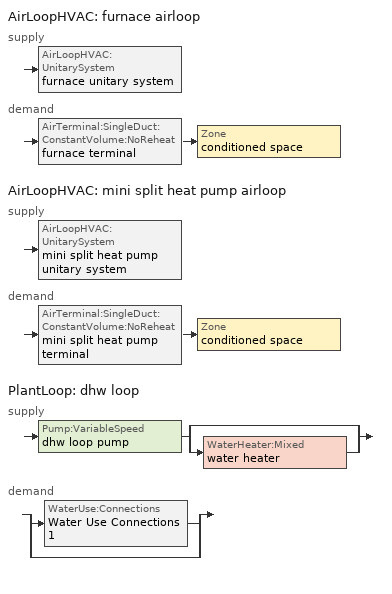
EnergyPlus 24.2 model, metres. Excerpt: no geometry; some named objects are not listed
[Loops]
AirLoopHVAC 'furnace airloop'
 supply: AirLoopHVAC:UnitarySystem 'furnace unitary system'
 demand: AirTerminal:SingleDuct:ConstantVolume:NoReheat 'furnace terminal' > Zone 'conditioned space'
AirLoopHVAC 'mini split heat pump airloop'
 supply: AirLoopHVAC:UnitarySystem 'mini split heat pump unitary system'
 demand: AirTerminal:SingleDuct:ConstantVolume:NoReheat 'mini split heat pump terminal' > Zone 'conditioned space'
PlantLoop 'dhw loop'
 supply: Pump:VariableSpeed 'dhw loop pump' > split
  | bypass
  | WaterHeater:Mixed 'water heater'
 demand: split
  | WaterUse:Connections 'Water Use Connections 1'
  | bypass
[ZoneControl:Thermostat]
conditioned space Thermostat: Zone or ZoneList=conditioned space; Control Type Schedule=conditioned space Thermostat Schedule; Control 1=conditioned space temperature setpoint; Temperature Difference Between Cutout And Setpoint {deltaC}=0
[ThermostatSetpoint:DualSetpoint]
conditioned space temperature setpoint: Heating Setpoint Temperature Schedule=heating setpoint; Cooling Setpoint Temperature Schedule=cooling setpoint
[AirLoopHVAC:UnitarySystem] Control Type=Load; Controlling Zone or Thermostat Location=conditioned space; Dehumidification Control Type=None; Availability Schedule=Always On Discrete; Fan Placement=BlowThrough; DX Heating Coil Sizing Ratio=1; Use DOAS DX Cooling Coil=No; Minimum Supply Air Temperature {C}=2; Latent Load Control=SensibleOnlyLoadControl; Heating Supply Air Flow Rate Method=SupplyAirFlowRate; No Load Supply Air Flow Rate Method=SupplyAirFlowRate; No Load Supply Air Flow Rate {m3/s}=0; No Load Supply Air Flow Rate Control Set To Low Speed=Yes; Maximum Supply Air Temperature {C}=48.8889; Maximum Outdoor Dry-Bulb Temperature for Supplemental Heater Operation {C}=21; Ancillary On-Cycle Electric Power {W}=0; Ancillary Off-Cycle Electric Power {W}=0
Name | Supply Fan | Supply Air Fan Operating Mode Schedule | Heating Coil | Cooling Supply Air Flow Rate Method | Heating Supply Air Flow Rate {m3/s} | Cooling Coil | Cooling Supply Air Flow Rate {m3/s} | Design Specification Multispeed Object
unit heater unitary system | unit heater supply fan | unit heater auto fan schedule | unit heater htg coil | None | 0.00141584
furnace unitary system | furnace supply fan | furnace auto fan schedule | furnace htg coil | None | 0.43372
mini split heat pump unitary system | mini split heat pump supply fan | mini split heat pump auto fan schedule | mini split heat pump htg coil | SupplyAirFlowRate | 0.434664 | mini split heat pump clg coil | 0.434664 | Unitary System Performance Multispeed 1
[Fan:SystemModel] Availability Schedule=Always On Discrete; Speed Control Method=Discrete; Electric Power Minimum Flow Rate Fraction=0.2; Design Pressure Rise {Pa}=500; Motor Efficiency=1; Motor In Air Stream Fraction=1; Design Electric Power Consumption {W}=Autosize; Design Power Sizing Method=PowerPerFlow; Electric Power Per Unit Flow Rate Per Unit Pressure {W/((m3/s)-Pa)}=1.66667; Fan Total Efficiency=0.7; Motor Loss Radiative Fraction=0
Name | Design Maximum Air Flow Rate {m3/s} | Electric Power Per Unit Flow Rate {W/(m3/s)} | Number of Speeds | Speed Flow Fraction 1 | Speed Electric Power Fraction 1 | Speed Flow Fraction 2 | Speed Electric Power Fraction 2 | Speed Flow Fraction 3 | Speed Electric Power Fraction 3 | Speed Flow Fraction 4 | Speed Electric Power Fraction 4
unit heater supply fan | 0.00141584 | 28251.7 | 1 | 1 | 1
furnace supply fan | 0.43372 | 1059.44 | 1 | 1 | 1
mini split heat pump supply fan | 0.5353 | 148.322 | 4 | 0.20706 | 0.00888 | 0.252 | 0.016 | 0.812 | 0.53539 | 1 | 1
[Coil:Heating:Fuel] Availability Schedule=Always On Discrete; On Cycle Parasitic Electric Load {W}=0; Off Cycle Parasitic Fuel Load {W}=0
Name | Fuel Type | Burner Efficiency | Nominal Capacity {W}
unit heater htg coil | OtherFuel1 | 0.5 | 0.293071
furnace htg coil | FuelOilNo2 | 0.83 | 14602.9
[AirTerminal:SingleDuct:ConstantVolume:NoReheat] Availability Schedule=Always On Discrete
Name | Maximum Air Flow Rate {m3/s}
furnace terminal | 0.43372
mini split heat pump terminal | 0.434664
[Zone equipment]
conditioned space: unit heater unitary system, furnace terminal, mini split heat pump terminal
[AirLoopHVAC] Design Return Air Flow Fraction of Supply Air Flow=1
Name | Design Supply Air Flow Rate {m3/s}
furnace airloop | 0.43372
mini split heat pump airloop | 0.434664
[Sizing:System] Type of Load to Size On=Sensible; Design Outdoor Air Flow Rate {m3/s}=Autosize; Central Heating Maximum System Air Flow Ratio=0.3; Preheat Design Temperature {C}=7; Preheat Design Humidity Ratio {kgWater/kgDryAir}=0.008; Precool Design Temperature {C}=12.8; Precool Design Humidity Ratio {kgWater/kgDryAir}=0.008; Central Cooling Design Supply Air Temperature {C}=12.8; Central Heating Design Supply Air Temperature {C}=16.7; Type of Zone Sum to Use=NonCoincident; 100% Outdoor Air in Cooling=Yes; 100% Outdoor Air in Heating=Yes; Central Cooling Design Supply Air Humidity Ratio {kgWater/kgDryAir}=0.0085; Central Heating Design Supply Air Humidity Ratio {kgWater/kgDryAir}=0.008; Cooling Supply Air Flow Rate Method=DesignDay; Cooling Supply Air Flow Rate {m3/s}=0; Cooling Supply Air Flow Rate Per Floor Area {m3/s-m2}=0.00996765; Cooling Fraction of Autosized Cooling Supply Air Flow Rate=1; Cooling Supply Air Flow Rate Per Unit Cooling Capacity {m3/s-W}=3.94755e-05; Heating Supply Air Flow Rate Method=DesignDay; Heating Supply Air Flow Rate {m3/s}=0; Heating Supply Air Flow Rate Per Floor Area {m3/s-m2}=0.00996765; Heating Fraction of Autosized Heating Supply Air Flow Rate=1; Heating Fraction of Autosized Cooling Supply Air Flow Rate=1; Heating Supply Air Flow Rate Per Unit Heating Capacity {m3/s-W}=3.15882e-05; System Outdoor Air Method=ZoneSum; Zone Maximum Outdoor Air Fraction=1; Cooling Design Capacity Method=CoolingDesignCapacity; Cooling Design Capacity {W}=Autosize; Cooling Design Capacity Per Floor Area {W/m2}=234.7; Fraction of Autosized Cooling Design Capacity=1; Heating Design Capacity Method=HeatingDesignCapacity; Heating Design Capacity {W}=Autosize; Heating Design Capacity Per Floor Area {W/m2}=157; Fraction of Autosized Heating Design Capacity=1; Central Cooling Capacity Control Method=OnOff; Occupant Diversity=Autosize
furnace airloop; mini split heat pump airloop
[AvailabilityManager:Scheduled] Schedule=Always On Discrete
furnace airloop Availability Manager; mini split heat pump airloop Availability Manager
[Coil:Heating:DX:MultiSpeed]
mini split heat pump htg coil: Availability Schedule=Always On Discrete; Minimum Outdoor Dry-Bulb Temperature for Compressor Operation {C}=-40; Crankcase Heater Capacity {W}=50; Maximum Outdoor Dry-Bulb Temperature for Crankcase Heater Operation {C}=10; Defrost Energy Input Ratio Function of Temperature Curve=Defrosteir; Maximum Outdoor Dry-Bulb Temperature for Defrost Operation {C}=4.44444; Defrost Strategy=ReverseCycle; Defrost Control=Timed; Defrost Time Period Fraction=0.058333; Resistive Defrost Heater Capacity {W}=AutoSize; Apply Part Load Fraction to Speeds Greater than 1=No; Fuel Type=Electricity; Region number for Calculating HSPF=4; Number of Speeds=2; Speed Gross Rated Heating Capacity 1 {W}=2512.52; Speed Gross Rated Heating COP 1 {W/W}=4.50868; Speed Rated Air Flow Rate 1 {m3/s}=0.134936; Speed Rated Supply Air Fan Power Per Volume Flow Rate 2017 1 {W/(m3/s)}=773.3; Speed Rated Supply Air Fan Power Per Volume Flow Rate 2023 1 {W/(m3/s)}=934.4; Speed Heating Capacity Function of Temperature Curve Name 1=Heat-CAP-fT1; Speed Heating Capacity Function of Flow Fraction Curve Name 1=Heat-CAP-fFF1; Speed Energy Input Ratio Function of Temperature Curve Name 1=Heat-EIR-fT1; Speed Energy Input Ratio Function of Flow Fraction Curve Name 1=Heat-EIR-fFF1; Speed Part Load Fraction Correlation Curve Name 1=Heat-PLF-fPLR1; Speed Rated Waste Heat Fraction of Power Input 1=0.2; Speed Waste Heat Function of Temperature Curve Name 1=ConstantBiquadratic 1; Speed Gross Rated Heating Capacity 2 {W}=9895.96; Speed Gross Rated Heating COP 2 {W/W}=3.17265; Speed Rated Air Flow Rate 2 {m3/s}=0.535462; Speed Rated Supply Air Fan Power Per Volume Flow Rate 2017 2 {W/(m3/s)}=773.3; Speed Rated Supply Air Fan Power Per Volume Flow Rate 2023 2 {W/(m3/s)}=934.4; Speed Heating Capacity Function of Temperature Curve Name 2=Heat-CAP-fT2; Speed Heating Capacity Function of Flow Fraction Curve Name 2=Heat-CAP-fFF2; Speed Energy Input Ratio Function of Temperature Curve Name 2=Heat-EIR-fT2; Speed Energy Input Ratio Function of Flow Fraction Curve Name 2=Heat-EIR-fFF2; Speed Part Load Fraction Correlation Curve Name 2=Heat-PLF-fPLR2; Speed Rated Waste Heat Fraction of Power Input 2=0.2; Speed Waste Heat Function of Temperature Curve Name 2=ConstantBiquadratic 1
[Coil:Cooling:DX:MultiSpeed]
mini split heat pump clg coil: Availability Schedule=Always On Discrete; Condenser Type=AirCooled; Minimum Outdoor Dry-Bulb Temperature for Compressor Operation {C}=-25; Apply Part Load Fraction to Speeds Greater than 1=No; Apply Latent Degradation to Speeds Greater than 1=No; Crankcase Heater Capacity {W}=50; Maximum Outdoor Dry-Bulb Temperature for Crankcase Heater Operation {C}=10; Basin Heater Capacity {W/K}=0; Basin Heater Setpoint Temperature {C}=2; Fuel Type=Electricity; Number of Speeds=2; Speed Gross Rated Total Cooling Capacity 1 {W}=2066.21; Speed Gross Rated Sensible Heat Ratio 1=0.806404; Speed Gross Rated Cooling COP 1 {W/W}=4.53295; Speed Rated Air Flow Rate 1 {m3/s}=0.110873; Speed Rated Evaporator Fan Power Per Volume Flow Rate 2017 1 {W/(m3/s)}=773.3; Speed Rated Evaporator Fan Power Per Volume Flow Rate 2023 1 {W/(m3/s)}=934.4; Speed Total Cooling Capacity Function of Temperature Curve Name 1=Cool-CAP-fT1; Speed Total Cooling Capacity Function of Flow Fraction Curve Name 1=Cool-CAP-fFF1; Speed Energy Input Ratio Function of Temperature Curve Name 1=Cool-EIR-fT1; Speed Energy Input Ratio Function of Flow Fraction Curve Name 1=Cool-EIR-fFF1; Speed Part Load Fraction Correlation Curve Name 1=Cool-PLF-fPLR1; Speed Nominal Time for Condensate Removal to Begin 1 {s}=1000; Speed Ratio of Initial Moisture Evaporation Rate and Steady State Latent Capacity 1=1.5; Speed Maximum Cycling Rate 1 {cycles/hr}=3; Speed Latent Capacity Time Constant 1 {s}=45; Speed Rated Waste Heat Fraction of Power Input 1=0.2; Speed Waste Heat Function of Temperature Curve Name 1=ConstantBiquadratic; Speed Evaporative Condenser Effectiveness 1=0.9; Speed Evaporative Condenser Air Flow Rate 1 {m3/s}=AutoSize; Speed Rated Evaporative Condenser Pump Power Consumption 1 {W}=AutoSize; Speed Gross Rated Total Cooling Capacity 2 {W}=8142.51; Speed Gross Rated Sensible Heat Ratio 2=0.759942; Speed Gross Rated Cooling COP 2 {W/W}=3.26937; Speed Rated Air Flow Rate 2 {m3/s}=0.434794; Speed Rated Evaporator Fan Power Per Volume Flow Rate 2017 2 {W/(m3/s)}=773.3; Speed Rated Evaporator Fan Power Per Volume Flow Rate 2023 2 {W/(m3/s)}=934.4; Speed Total Cooling Capacity Function of Temperature Curve Name 2=Cool-CAP-fT2; Speed Total Cooling Capacity Function of Flow Fraction Curve Name 2=Cool-CAP-fFF2; Speed Energy Input Ratio Function of Temperature Curve Name 2=Cool-EIR-fT2; Speed Energy Input Ratio Function of Flow Fraction Curve Name 2=Cool-EIR-fFF2; Speed Part Load Fraction Correlation Curve Name 2=Cool-PLF-fPLR2; Speed Nominal Time for Condensate Removal to Begin 2 {s}=1000; Speed Ratio of Initial Moisture Evaporation Rate and Steady State Latent Capacity 2=1.5; Speed Maximum Cycling Rate 2 {cycles/hr}=3; Speed Latent Capacity Time Constant 2 {s}=45; Speed Rated Waste Heat Fraction of Power Input 2=0.2; Speed Waste Heat Function of Temperature Curve Name 2=ConstantBiquadratic; Speed Evaporative Condenser Effectiveness 2=0.9; Speed Evaporative Condenser Air Flow Rate 2 {m3/s}=AutoSize; Speed Rated Evaporative Condenser Pump Power Consumption 2 {W}=AutoSize
[UnitarySystemPerformance:Multispeed]
Unitary System Performance Multispeed 1: Number of Speeds for Heating=2; Number of Speeds for Cooling=2; Single Mode Operation=No; No Load Supply Air Flow Rate Ratio=1; Heating Speed Supply Air Flow Ratio 1=0.310345; Cooling Speed Supply Air Flow Ratio 1=0.255; Heating Speed Supply Air Flow Ratio 2=1.23153; Cooling Speed Supply Air Flow Ratio 2=1
[PlantLoop]
dhw loop: Fluid Type=Water; Plant Equipment Operation Scheme=dhw loop Operation Schemes; Maximum Loop Temperature {C}=100; Minimum Loop Temperature {C}=0; Maximum Loop Flow Rate {m3/s}=0.01; Minimum Loop Flow Rate {m3/s}=0; Plant Loop Volume {m3}=0.003; Load Distribution Scheme=Optimal; Plant Loop Demand Calculation Scheme=SingleSetpoint; Common Pipe Simulation=None
[Sizing:Plant]
dhw loop: Loop Type=Heating; Design Loop Exit Temperature {C}=56; Loop Design Temperature Difference {deltaC}=5.55556; Sizing Option=NonCoincident; Zone Timesteps in Averaging Window=1; Coincident Sizing Factor Mode=None
[Pump:VariableSpeed]
dhw loop pump: Design Maximum Flow Rate {m3/s}=0.01; Design Pump Head {Pa}=1; Design Power Consumption {W}=0; Motor Efficiency=0.85; Fraction of Motor Inefficiencies to Fluid Stream=0; Coefficient 1 of the Part Load Performance Curve=0; Coefficient 2 of the Part Load Performance Curve=1; Coefficient 3 of the Part Load Performance Curve=0; Coefficient 4 of the Part Load Performance Curve=0; Design Minimum Flow Rate {m3/s}=0; Pump Control Type=Intermittent; Skin Loss Radiative Fraction=0.5; Design Power Sizing Method=PowerPerFlowPerPressure; Design Electric Power per Unit Flow Rate {W/(m3/s)}=348701.1; Design Shaft Power per Unit Flow Rate per Unit Head {W/((m3/s)-Pa)}=1.28205; Design Minimum Flow Rate Fraction=0
[WaterHeater:Mixed]
water heater: Tank Volume {m3}=0.16353; Setpoint Temperature Schedule=water heater setpoint; Deadband Temperature Difference {deltaC}=2; Maximum Temperature Limit {C}=99; Heater Control Type=Cycle; Heater Maximum Capacity {W}=5500.06; Heater Minimum Capacity {W}=0; Heater Ignition Minimum Flow Rate {m3/s}=0; Heater Ignition Delay {s}=0; Heater Fuel Type=Electricity; Heater Thermal Efficiency=1; Off Cycle Parasitic Fuel Consumption Rate {W}=0; Off Cycle Parasitic Fuel Type=Electricity; Off Cycle Parasitic Heat Fraction to Tank=0; On Cycle Parasitic Fuel Consumption Rate {W}=0; On Cycle Parasitic Fuel Type=Electricity; On Cycle Parasitic Heat Fraction to Tank=0; Ambient Temperature Indicator=Zone; Ambient Temperature Zone=conditioned space; Off Cycle Loss Coefficient to Ambient Temperature {W/K}=2.93714; Off Cycle Loss Fraction to Zone=1; On Cycle Loss Coefficient to Ambient Temperature {W/K}=2.93714; On Cycle Loss Fraction to Zone=1; Use Side Effectiveness=1; Source Side Effectiveness=1; Use Side Design Flow Rate {m3/s}=Autosize; Source Side Design Flow Rate {m3/s}=Autosize; Indirect Water Heating Recovery Time {hr}=1.5; Source Side Flow Control Mode=IndirectHeatPrimarySetpoint
[WaterHeater:Sizing]
water heater: Design Mode=PeakDraw; Time Storage Can Meet Peak Draw {hr}=0.538503; Time for Tank Recovery {hr}=0; Nominal Tank Volume for Autosizing Plant Connections {m3}=1
[SetpointManager:Scheduled]
Setpoint Manager Scheduled 1: Control Variable=Temperature; Schedule=dhw temp
[WaterUse:Connections]
Water Use Connections 1: Drain Water Heat Exchanger Type=None; Drain Water Heat Exchanger Destination=Plant; Water Use Equipment Name 1=dhw fixtures; Water Use Equipment Name 2=dhw distribution waste; Water Use Equipment Name 3=clothes washer; Water Use Equipment Name 4=dishwasher
[WaterUse:Equipment]
Name | Peak Flow Rate {m3/s} | Flow Rate Fraction Schedule | Target Temperature Schedule
dhw fixtures | 4.46098e-06 | dhw fixtures schedule | mixed water temperature schedule
dhw distribution waste | 1.35238e-06 | dhw fixtures schedule | mixed water temperature schedule
clothes washer | 9.69919e-07 | clothes washer schedule
dishwasher | 2.90872e-07 | dishwasher schedule
[PlantEquipmentOperationSchemes]
dhw loop Operation Schemes: Control Scheme Object Type 1=PlantEquipmentOperation:HeatingLoad; Control Scheme Name 1=dhw loop Heating Operation Scheme; Control Scheme Schedule Name 1=Always On Discrete
[PlantEquipmentOperation:HeatingLoad]
dhw loop Heating Operation Scheme: Load Range Lower Limit 1 {W}=0; Load Range Upper Limit 1 {W}=1000000000; Range Equipment List Name 1=dhw loop Heating Equipment List
[PlantEquipmentList]
dhw loop Heating Equipment List: WaterHeater:Mixed, water heater
[EnergyManagementSystem:GlobalVariable]
furnace_airloop_Fan_RTF
infil_program_Qfan
infil_program_Qinf
mini_split_heat_pump_airloop_Fan_RTF
natural_vent_program_Qnv
natural_vent_program_Qwhf
[EnergyManagementSystem:InternalVariable] Internal Data Type=Fan Maximum Mass Flow Rate
Name | Internal Data Index Key
furnace_airloop_max_sup_fan_mfr | furnace supply fan
mini_split_heat_pump_airloop_max_sup_fan_mfr | mini split heat pump supply fan
[EnergyManagementSystem:Sensor]
Name | Output:Variable or Output:Meter Index Key | Output:Variable or Output:Meter
airflow_gain | infil flow | Infiltration Sensible Heat Gain Energy
airflow_gain_1 | natural vent flow | Infiltration Sensible Heat Gain Energy
airflow_gain_2 | whole house fan flow | Infiltration Sensible Heat Gain Energy
airflow_loss | infil flow | Infiltration Sensible Heat Loss Energy
airflow_loss_1 | natural vent flow | Infiltration Sensible Heat Loss Energy
airflow_loss_2 | whole house fan flow | Infiltration Sensible Heat Loss Energy
clg_load_cond |  | Cooling:EnergyTransfer:Zone:CONDITIONED SPACE
clg_sp_s; clg_sp_s_1 | cooling setpoint | Schedule Value
clothes_dryer_exhaust_0_sch_s | clothes dryer exhaust 0 schedule | Schedule Value
conditioned_space_clg_unmet_s | conditioned space | Zone Cooling Setpoint Not Met Time
conditioned_space_htg_unmet_s | conditioned space | Zone Heating Setpoint Not Met Time
cool_season | cooling season schedule | Schedule Value
dhw_loss | water heater | Water Heater Heat Loss Energy
dhw_rtf | water heater | Water Heater Runtime Fraction
fridge_tin_s; tin_s; tin_s_1 | conditioned space | Zone Mean Air Temperature
furnace_airloop_Fan_RTF_s | furnace supply fan | Fan Runtime Fraction
furnace_htg_coil_s | furnace htg coil | Heating Coil Heating Energy
furnace_supply_fan_s | furnace supply fan | Fan Electricity Energy
htg_load_cond |  | Heating:EnergyTransfer:Zone:CONDITIONED SPACE
htg_sp_s; htg_sp_s_1 | heating setpoint | Schedule Value
ig_ee_conv | clothes dryer | Electric Equipment Convective Heating Energy
ig_ee_conv_1 | clothes washer | Electric Equipment Convective Heating Energy
ig_ee_conv_2 | cooking range | Electric Equipment Convective Heating Energy
ig_ee_conv_3 | dishwasher | Electric Equipment Convective Heating Energy
ig_ee_conv_4 | fridge | Electric Equipment Convective Heating Energy
ig_ee_conv_5 | misc plug loads | Electric Equipment Convective Heating Energy
ig_ee_conv_6 | whole house fan | Electric Equipment Convective Heating Energy
ig_ee_rad | clothes dryer | Electric Equipment Radiant Heating Energy
ig_ee_rad_1 | clothes washer | Electric Equipment Radiant Heating Energy
ig_ee_rad_2 | cooking range | Electric Equipment Radiant Heating Energy
ig_ee_rad_3 | dishwasher | Electric Equipment Radiant Heating Energy
ig_ee_rad_4 | fridge | Electric Equipment Radiant Heating Energy
ig_ee_rad_5 | misc plug loads | Electric Equipment Radiant Heating Energy
ig_ee_rad_6 | whole house fan | Electric Equipment Radiant Heating Energy
ig_lgt_conv | interior lighting | Lights Convective Heating Energy
ig_lgt_rad | interior lighting | Lights Radiant Heating Energy
ig_lgt_vis | interior lighting | Lights Visible Radiation Heating Energy
ig_oe_conv | clothes dryer 1 | Other Equipment Convective Heating Energy
ig_oe_conv_1 | cooking range 1 | Other Equipment Convective Heating Energy
ig_oe_conv_2 | general water use latent | Other Equipment Convective Heating Energy
ig_oe_conv_3 | general water use sensible | Other Equipment Convective Heating Energy
ig_oe_conv_4 | water heater energy adjustment1 | Other Equipment Convective Heating Energy
ig_oe_rad | clothes dryer 1 | Other Equipment Radiant Heating Energy
ig_oe_rad_1 | cooking range 1 | Other Equipment Radiant Heating Energy
ig_oe_rad_2 | general water use latent | Other Equipment Radiant Heating Energy
ig_oe_rad_3 | general water use sensible | Other Equipment Radiant Heating Energy
ig_oe_rad_4 | water heater energy adjustment1 | Other Equipment Radiant Heating Energy
ig_ppl_conv | occupants | People Convective Heating Energy
ig_ppl_rad | occupants | People Radiant Heating Energy
im_conv | furniture mass conditioned space 1 | Surface Inside Face Convection Heat Gain Energy
im_conv_1 | partition wall mass | Surface Inside Face Convection Heat Gain Energy
im_ig | furniture mass conditioned space 1 | Surface Inside Face Internal Gains Radiation Heat Gain Energy
im_ig_1 | partition wall mass | Surface Inside Face Internal Gains Radiation Heat Gain Energy
im_lgt | furniture mass conditioned space 1 | Surface Inside Face Lights Radiation Heat Gain Energy
im_lgt_1 | partition wall mass | Surface Inside Face Lights Radiation Heat Gain Energy
im_sol | furniture mass conditioned space 1 | Surface Inside Face Solar Radiation Heat Gain Energy
im_sol_1 | partition wall mass | Surface Inside Face Solar Radiation Heat Gain Energy
im_surf | furniture mass conditioned space 1 | Surface Inside Face Net Surface Thermal Radiation Heat Gain Energy
im_surf_1 | partition wall mass | Surface Inside Face Net Surface Thermal Radiation Heat Gain Energy
mech_vent_bath_fan_0_sch_s | mech vent bath fan 0 schedule | Schedule Value
mini_split_heat_pump_airloop_Fan_RTF_s | mini split heat pump supply fan | Fan Runtime Fraction Speed 1
mini_split_heat_pump_airloop_Fan_RTF_s_1 | mini split heat pump supply fan | Fan Runtime Fraction Speed 2
mini_split_heat_pump_airloop_Fan_RTF_s_2 | mini split heat pump supply fan | Fan Runtime Fraction Speed 3
mini_split_heat_pump_airloop_Fan_RTF_s_3 | mini split heat pump supply fan | Fan Runtime Fraction Speed 4
mini_split_heat_pump_clg_coil_s | mini split heat pump clg coil | Cooling Coil Total Cooling Energy
mini_split_heat_pump_htg_coil_s | mini split heat pump htg coil | Heating Coil Heating Energy
mini_split_heat_pump_supply_fan_s | mini split heat pump supply fan | Fan Electricity Energy
mv_conv | mech vent bath fan 0 | Electric Equipment Convective Heating Energy
mv_conv_1 | mech vent house fan | Electric Equipment Convective Heating Energy
mv_conv_2 | mech vent house fan cfis | Electric Equipment Convective Heating Energy
mv_conv_3 | mech vent house fan latent load | Other Equipment Convective Heating Energy
mv_conv_4 | mech vent house fan sensible load | Other Equipment Convective Heating Energy
mv_rad | mech vent bath fan 0 | Electric Equipment Radiant Heating Energy
mv_rad_1 | mech vent house fan | Electric Equipment Radiant Heating Energy
mv_rad_2 | mech vent house fan cfis | Electric Equipment Radiant Heating Energy
mv_rad_3 | mech vent house fan latent load | Other Equipment Radiant Heating Energy
mv_rad_4 | mech vent house fan sensible load | Other Equipment Radiant Heating Energy
natural_vent_s | natural vent schedule | Schedule Value
out_pb_s |  | Site Outdoor Air Barometric Pressure
out_wt_s |  | Site Outdoor Air Humidity Ratio
site_vw_s |  | Site Wind Speed
ss_back_out | Window1 | Surface Window Shortwave from Zone Back Out Window Heat Transfer Rate
ss_back_out_1 | Window10 | Surface Window Shortwave from Zone Back Out Window Heat Transfer Rate
ss_back_out_10 | Window9 | Surface Window Shortwave from Zone Back Out Window Heat Transfer Rate
ss_back_out_2 | Window11 | Surface Window Shortwave from Zone Back Out Window Heat Transfer Rate
ss_back_out_3 | Window13 | Surface Window Shortwave from Zone Back Out Window Heat Transfer Rate
ss_back_out_4 | Window15 | Surface Window Shortwave from Zone Back Out Window Heat Transfer Rate
ss_back_out_5 | Window2 | Surface Window Shortwave from Zone Back Out Window Heat Transfer Rate
ss_back_out_6 | Window5 | Surface Window Shortwave from Zone Back Out Window Heat Transfer Rate
ss_back_out_7 | Window6 | Surface Window Shortwave from Zone Back Out Window Heat Transfer Rate
ss_back_out_8 | Window7 | Surface Window Shortwave from Zone Back Out Window Heat Transfer Rate
ss_back_out_9 | Window8 | Surface Window Shortwave from Zone Back Out Window Heat Transfer Rate
ss_conv | Door1 | Surface Inside Face Convection Heat Gain Energy
ss_conv_1 | Door2 | Surface Inside Face Convection Heat Gain Energy
ss_conv_10 | Window6 | Surface Inside Face Convection Heat Gain Energy
ss_conv_11 | Window7 | Surface Inside Face Convection Heat Gain Energy
ss_conv_12 | Window8 | Surface Inside Face Convection Heat Gain Energy
ss_conv_13 | Window9 | Surface Inside Face Convection Heat Gain Energy
ss_conv_2 | Door3 | Surface Inside Face Convection Heat Gain Energy
ss_conv_3 | Window1 | Surface Inside Face Convection Heat Gain Energy
ss_conv_4 | Window10 | Surface Inside Face Convection Heat Gain Energy
ss_conv_5 | Window11 | Surface Inside Face Convection Heat Gain Energy
ss_conv_6 | Window13 | Surface Inside Face Convection Heat Gain Energy
ss_conv_7 | Window15 | Surface Inside Face Convection Heat Gain Energy
ss_conv_8 | Window2 | Surface Inside Face Convection Heat Gain Energy
ss_conv_9 | Window5 | Surface Inside Face Convection Heat Gain Energy
ss_ig | Door1 | Surface Inside Face Internal Gains Radiation Heat Gain Energy
ss_ig_1 | Door2 | Surface Inside Face Internal Gains Radiation Heat Gain Energy
ss_ig_10 | Window6 | Surface Inside Face Internal Gains Radiation Heat Gain Energy
ss_ig_11 | Window7 | Surface Inside Face Internal Gains Radiation Heat Gain Energy
ss_ig_12 | Window8 | Surface Inside Face Internal Gains Radiation Heat Gain Energy
ss_ig_13 | Window9 | Surface Inside Face Internal Gains Radiation Heat Gain Energy
ss_ig_2 | Door3 | Surface Inside Face Internal Gains Radiation Heat Gain Energy
ss_ig_3 | Window1 | Surface Inside Face Internal Gains Radiation Heat Gain Energy
ss_ig_4 | Window10 | Surface Inside Face Internal Gains Radiation Heat Gain Energy
ss_ig_5 | Window11 | Surface Inside Face Internal Gains Radiation Heat Gain Energy
ss_ig_6 | Window13 | Surface Inside Face Internal Gains Radiation Heat Gain Energy
ss_ig_7 | Window15 | Surface Inside Face Internal Gains Radiation Heat Gain Energy
ss_ig_8 | Window2 | Surface Inside Face Internal Gains Radiation Heat Gain Energy
ss_ig_9 | Window5 | Surface Inside Face Internal Gains Radiation Heat Gain Energy
ss_lgt | Door1 | Surface Inside Face Lights Radiation Heat Gain Energy
ss_lgt_1 | Door2 | Surface Inside Face Lights Radiation Heat Gain Energy
ss_lgt_2 | Door3 | Surface Inside Face Lights Radiation Heat Gain Energy
ss_sol | Door1 | Surface Inside Face Solar Radiation Heat Gain Energy
ss_sol_1 | Door2 | Surface Inside Face Solar Radiation Heat Gain Energy
ss_sol_2 | Door3 | Surface Inside Face Solar Radiation Heat Gain Energy
ss_surf | Door1 | Surface Inside Face Net Surface Thermal Radiation Heat Gain Energy
ss_surf_1 | Door2 | Surface Inside Face Net Surface Thermal Radiation Heat Gain Energy
ss_surf_10 | Window6 | Surface Inside Face Net Surface Thermal Radiation Heat Gain Energy
ss_surf_11 | Window7 | Surface Inside Face Net Surface Thermal Radiation Heat Gain Energy
ss_surf_12 | Window8 | Surface Inside Face Net Surface Thermal Radiation Heat Gain Energy
ss_surf_13 | Window9 | Surface Inside Face Net Surface Thermal Radiation Heat Gain Energy
ss_surf_2 | Door3 | Surface Inside Face Net Surface Thermal Radiation Heat Gain Energy
ss_surf_3 | Window1 | Surface Inside Face Net Surface Thermal Radiation Heat Gain Energy
ss_surf_4 | Window10 | Surface Inside Face Net Surface Thermal Radiation Heat Gain Energy
ss_surf_5 | Window11 | Surface Inside Face Net Surface Thermal Radiation Heat Gain Energy
ss_surf_6 | Window13 | Surface Inside Face Net Surface Thermal Radiation Heat Gain Energy
ss_surf_7 | Window15 | Surface Inside Face Net Surface Thermal Radiation Heat Gain Energy
ss_surf_8 | Window2 | Surface Inside Face Net Surface Thermal Radiation Heat Gain Energy
ss_surf_9 | Window5 | Surface Inside Face Net Surface Thermal Radiation Heat Gain Energy
ss_trans_in | Window1 | Surface Window Transmitted Solar Radiation Rate
ss_trans_in_1 | Window10 | Surface Window Transmitted Solar Radiation Rate
ss_trans_in_10 | Window9 | Surface Window Transmitted Solar Radiation Rate
ss_trans_in_2 | Window11 | Surface Window Transmitted Solar Radiation Rate
ss_trans_in_3 | Window13 | Surface Window Transmitted Solar Radiation Rate
ss_trans_in_4 | Window15 | Surface Window Transmitted Solar Radiation Rate
ss_trans_in_5 | Window2 | Surface Window Transmitted Solar Radiation Rate
ss_trans_in_6 | Window5 | Surface Window Transmitted Solar Radiation Rate
ss_trans_in_7 | Window6 | Surface Window Transmitted Solar Radiation Rate
ss_trans_in_8 | Window7 | Surface Window Transmitted Solar Radiation Rate
ss_trans_in_9 | Window8 | Surface Window Transmitted Solar Radiation Rate
ss_trans_out | Window1 | Surface Inside Face Initial Transmitted Diffuse Transmitted Out Window Solar Radiation Rate
ss_trans_out_1 | Window10 | Surface Inside Face Initial Transmitted Diffuse Transmitted Out Window Solar Radiation Rate
ss_trans_out_10 | Window9 | Surface Inside Face Initial Transmitted Diffuse Transmitted Out Window Solar Radiation Rate
ss_trans_out_2 | Window11 | Surface Inside Face Initial Transmitted Diffuse Transmitted Out Window Solar Radiation Rate
ss_trans_out_3 | Window13 | Surface Inside Face Initial Transmitted Diffuse Transmitted Out Window Solar Radiation Rate
ss_trans_out_4 | Window15 | Surface Inside Face Initial Transmitted Diffuse Transmitted Out Window Solar Radiation Rate
ss_trans_out_5 | Window2 | Surface Inside Face Initial Transmitted Diffuse Transmitted Out Window Solar Radiation Rate
ss_trans_out_6 | Window5 | Surface Inside Face Initial Transmitted Diffuse Transmitted Out Window Solar Radiation Rate
ss_trans_out_7 | Window6 | Surface Inside Face Initial Transmitted Diffuse Transmitted Out Window Solar Radiation Rate
ss_trans_out_8 | Window7 | Surface Inside Face Initial Transmitted Diffuse Transmitted Out Window Solar Radiation Rate
ss_trans_out_9 | Window8 | Surface Inside Face Initial Transmitted Diffuse Transmitted Out Window Solar Radiation Rate
s_conv | Floor1 | Surface Inside Face Convection Heat Gain Energy
s_conv_1 | FoundationWall1 | Surface Inside Face Convection Heat Gain Energy
s_conv_10 | Wall1:180 | Surface Inside Face Convection Heat Gain Energy
s_conv_11 | Wall1:270 | Surface Inside Face Convection Heat Gain Energy
s_conv_12 | Wall1:90 | Surface Inside Face Convection Heat Gain Energy
s_conv_13 | Wall2:0 | Surface Inside Face Convection Heat Gain Energy
s_conv_14 | Wall2:180 | Surface Inside Face Convection Heat Gain Energy
s_conv_15 | Wall2:270 | Surface Inside Face Convection Heat Gain Energy
s_conv_16 | Wall2:90 | Surface Inside Face Convection Heat Gain Energy
s_conv_17 | Wall4:0 | Surface Inside Face Convection Heat Gain Energy
s_conv_18 | Wall4:180 | Surface Inside Face Convection Heat Gain Energy
s_conv_19 | Wall4:270 | Surface Inside Face Convection Heat Gain Energy
s_conv_2 | inferred conditioned ceiling | Surface Inside Face Convection Heat Gain Energy
s_conv_20 | Wall4:90 | Surface Inside Face Convection Heat Gain Energy
s_conv_3 | inferred conditioned floor | Surface Inside Face Convection Heat Gain Energy
s_conv_4 | RimJoist1:0 | Surface Inside Face Convection Heat Gain Energy
s_conv_5 | RimJoist1:180 | Surface Inside Face Convection Heat Gain Energy
s_conv_6 | RimJoist1:270 | Surface Inside Face Convection Heat Gain Energy
s_conv_7 | RimJoist1:90 | Surface Inside Face Convection Heat Gain Energy
s_conv_8 | Slab1 | Surface Inside Face Convection Heat Gain Energy
s_conv_9 | Wall1:0 | Surface Inside Face Convection Heat Gain Energy
s_ig | Floor1 | Surface Inside Face Internal Gains Radiation Heat Gain Energy
s_ig_1 | FoundationWall1 | Surface Inside Face Internal Gains Radiation Heat Gain Energy
s_ig_10 | Wall1:180 | Surface Inside Face Internal Gains Radiation Heat Gain Energy
s_ig_11 | Wall1:270 | Surface Inside Face Internal Gains Radiation Heat Gain Energy
s_ig_12 | Wall1:90 | Surface Inside Face Internal Gains Radiation Heat Gain Energy
s_ig_13 | Wall2:0 | Surface Inside Face Internal Gains Radiation Heat Gain Energy
s_ig_14 | Wall2:180 | Surface Inside Face Internal Gains Radiation Heat Gain Energy
s_ig_15 | Wall2:270 | Surface Inside Face Internal Gains Radiation Heat Gain Energy
s_ig_16 | Wall2:90 | Surface Inside Face Internal Gains Radiation Heat Gain Energy
s_ig_17 | Wall4:0 | Surface Inside Face Internal Gains Radiation Heat Gain Energy
s_ig_18 | Wall4:180 | Surface Inside Face Internal Gains Radiation Heat Gain Energy
s_ig_19 | Wall4:270 | Surface Inside Face Internal Gains Radiation Heat Gain Energy
s_ig_2 | inferred conditioned ceiling | Surface Inside Face Internal Gains Radiation Heat Gain Energy
s_ig_20 | Wall4:90 | Surface Inside Face Internal Gains Radiation Heat Gain Energy
s_ig_3 | inferred conditioned floor | Surface Inside Face Internal Gains Radiation Heat Gain Energy
s_ig_4 | RimJoist1:0 | Surface Inside Face Internal Gains Radiation Heat Gain Energy
s_ig_5 | RimJoist1:180 | Surface Inside Face Internal Gains Radiation Heat Gain Energy
s_ig_6 | RimJoist1:270 | Surface Inside Face Internal Gains Radiation Heat Gain Energy
s_ig_7 | RimJoist1:90 | Surface Inside Face Internal Gains Radiation Heat Gain Energy
s_ig_8 | Slab1 | Surface Inside Face Internal Gains Radiation Heat Gain Energy
s_ig_9 | Wall1:0 | Surface Inside Face Internal Gains Radiation Heat Gain Energy
s_lgt | Floor1 | Surface Inside Face Lights Radiation Heat Gain Energy
s_lgt_1 | FoundationWall1 | Surface Inside Face Lights Radiation Heat Gain Energy
s_lgt_10 | Wall1:180 | Surface Inside Face Lights Radiation Heat Gain Energy
s_lgt_11 | Wall1:270 | Surface Inside Face Lights Radiation Heat Gain Energy
s_lgt_12 | Wall1:90 | Surface Inside Face Lights Radiation Heat Gain Energy
s_lgt_13 | Wall2:0 | Surface Inside Face Lights Radiation Heat Gain Energy
s_lgt_14 | Wall2:180 | Surface Inside Face Lights Radiation Heat Gain Energy
s_lgt_15 | Wall2:270 | Surface Inside Face Lights Radiation Heat Gain Energy
s_lgt_16 | Wall2:90 | Surface Inside Face Lights Radiation Heat Gain Energy
s_lgt_17 | Wall4:0 | Surface Inside Face Lights Radiation Heat Gain Energy
s_lgt_18 | Wall4:180 | Surface Inside Face Lights Radiation Heat Gain Energy
s_lgt_19 | Wall4:270 | Surface Inside Face Lights Radiation Heat Gain Energy
s_lgt_2 | inferred conditioned ceiling | Surface Inside Face Lights Radiation Heat Gain Energy
s_lgt_20 | Wall4:90 | Surface Inside Face Lights Radiation Heat Gain Energy
s_lgt_3 | inferred conditioned floor | Surface Inside Face Lights Radiation Heat Gain Energy
s_lgt_4 | RimJoist1:0 | Surface Inside Face Lights Radiation Heat Gain Energy
s_lgt_5 | RimJoist1:180 | Surface Inside Face Lights Radiation Heat Gain Energy
s_lgt_6 | RimJoist1:270 | Surface Inside Face Lights Radiation Heat Gain Energy
s_lgt_7 | RimJoist1:90 | Surface Inside Face Lights Radiation Heat Gain Energy
s_lgt_8 | Slab1 | Surface Inside Face Lights Radiation Heat Gain Energy
s_lgt_9 | Wall1:0 | Surface Inside Face Lights Radiation Heat Gain Energy
s_sol | Floor1 | Surface Inside Face Solar Radiation Heat Gain Energy
s_sol_1 | FoundationWall1 | Surface Inside Face Solar Radiation Heat Gain Energy
s_sol_10 | Wall1:180 | Surface Inside Face Solar Radiation Heat Gain Energy
s_sol_11 | Wall1:270 | Surface Inside Face Solar Radiation Heat Gain Energy
s_sol_12 | Wall1:90 | Surface Inside Face Solar Radiation Heat Gain Energy
s_sol_13 | Wall2:0 | Surface Inside Face Solar Radiation Heat Gain Energy
s_sol_14 | Wall2:180 | Surface Inside Face Solar Radiation Heat Gain Energy
s_sol_15 | Wall2:270 | Surface Inside Face Solar Radiation Heat Gain Energy
s_sol_16 | Wall2:90 | Surface Inside Face Solar Radiation Heat Gain Energy
s_sol_17 | Wall4:0 | Surface Inside Face Solar Radiation Heat Gain Energy
s_sol_18 | Wall4:180 | Surface Inside Face Solar Radiation Heat Gain Energy
s_sol_19 | Wall4:270 | Surface Inside Face Solar Radiation Heat Gain Energy
s_sol_2 | inferred conditioned ceiling | Surface Inside Face Solar Radiation Heat Gain Energy
s_sol_20 | Wall4:90 | Surface Inside Face Solar Radiation Heat Gain Energy
s_sol_3 | inferred conditioned floor | Surface Inside Face Solar Radiation Heat Gain Energy
s_sol_4 | RimJoist1:0 | Surface Inside Face Solar Radiation Heat Gain Energy
s_sol_5 | RimJoist1:180 | Surface Inside Face Solar Radiation Heat Gain Energy
s_sol_6 | RimJoist1:270 | Surface Inside Face Solar Radiation Heat Gain Energy
s_sol_7 | RimJoist1:90 | Surface Inside Face Solar Radiation Heat Gain Energy
s_sol_8 | Slab1 | Surface Inside Face Solar Radiation Heat Gain Energy
s_sol_9 | Wall1:0 | Surface Inside Face Solar Radiation Heat Gain Energy
s_surf | Floor1 | Surface Inside Face Net Surface Thermal Radiation Heat Gain Energy
s_surf_1 | FoundationWall1 | Surface Inside Face Net Surface Thermal Radiation Heat Gain Energy
s_surf_10 | Wall1:180 | Surface Inside Face Net Surface Thermal Radiation Heat Gain Energy
s_surf_11 | Wall1:270 | Surface Inside Face Net Surface Thermal Radiation Heat Gain Energy
s_surf_12 | Wall1:90 | Surface Inside Face Net Surface Thermal Radiation Heat Gain Energy
s_surf_13 | Wall2:0 | Surface Inside Face Net Surface Thermal Radiation Heat Gain Energy
s_surf_14 | Wall2:180 | Surface Inside Face Net Surface Thermal Radiation Heat Gain Energy
s_surf_15 | Wall2:270 | Surface Inside Face Net Surface Thermal Radiation Heat Gain Energy
s_surf_16 | Wall2:90 | Surface Inside Face Net Surface Thermal Radiation Heat Gain Energy
s_surf_17 | Wall4:0 | Surface Inside Face Net Surface Thermal Radiation Heat Gain Energy
s_surf_18 | Wall4:180 | Surface Inside Face Net Surface Thermal Radiation Heat Gain Energy
s_surf_19 | Wall4:270 | Surface Inside Face Net Surface Thermal Radiation Heat Gain Energy
s_surf_2 | inferred conditioned ceiling | Surface Inside Face Net Surface Thermal Radiation Heat Gain Energy
s_surf_20 | Wall4:90 | Surface Inside Face Net Surface Thermal Radiation Heat Gain Energy
s_surf_3 | inferred conditioned floor | Surface Inside Face Net Surface Thermal Radiation Heat Gain Energy
s_surf_4 | RimJoist1:0 | Surface Inside Face Net Surface Thermal Radiation Heat Gain Energy
s_surf_5 | RimJoist1:180 | Surface Inside Face Net Surface Thermal Radiation Heat Gain Energy
s_surf_6 | RimJoist1:270 | Surface Inside Face Net Surface Thermal Radiation Heat Gain Energy
s_surf_7 | RimJoist1:90 | Surface Inside Face Net Surface Thermal Radiation Heat Gain Energy
s_surf_8 | Slab1 | Surface Inside Face Net Surface Thermal Radiation Heat Gain Energy
s_surf_9 | Wall1:0 | Surface Inside Face Net Surface Thermal Radiation Heat Gain Energy
tout_db; tout_db_1 | Environment | Site Outdoor Air Drybulb Temperature
tout_s | conditioned space | Zone Outdoor Air Drybulb Temperature
unit_heater_htg_coil_s | unit heater htg coil | Heating Coil Heating Energy
unit_heater_supply_fan_s | unit heater supply fan | Fan Electricity Energy
water_heater_energy | water heater | Water Heater Electricity Rate
water_heater_off_cycle_parasitic | water heater | Water Heater Off Cycle Parasitic Electricity Rate
water_heater_on_cycle_parasitic | water heater | Water Heater On Cycle Parasitic Electricity Rate
win_s | conditioned space | Zone Air Humidity Ratio
[EnergyManagementSystem:Actuator]
Name | Actuated Component Unique | Actuated Component Type | Actuated Component Control Type
fridge_schedule_act | fridge schedule | Schedule:Constant | Schedule Value
infil_flow_act | infil flow | Zone Infiltration | Air Exchange Flow Rate
mech_vent_house_fan_cfis_act | mech vent house fan cfis | ElectricEquipment | Electricity Rate
mech_vent_house_fan_latent_load_act | mech vent house fan latent load | OtherEquipment | Power Level
mech_vent_house_fan_sensible_load_act | mech vent house fan sensible load | OtherEquipment | Power Level
mini_split_heat_pump_supply_fan_pressure_rise_act | mini split heat pump supply fan | Fan | Fan Pressure Rise
mini_split_heat_pump_supply_fan_total_efficiency_act | mini split heat pump supply fan | Fan | Fan Total Efficiency
natural_vent_flow_act | natural vent flow | Zone Infiltration | Air Exchange Flow Rate
Sequential_Fraction_Schedule_2_act | Sequential Fraction Schedule 2 | Schedule:Constant | Schedule Value
water_heater_ec_adj_act | water heater energy adjustment1 | OtherEquipment | Power Level
whole_house_fan_act | whole house fan | ElectricEquipment | Electricity Rate
whole_house_fan_flow_act | whole house fan flow | Zone Infiltration | Air Exchange Flow Rate
whole_house_fan_mix_act | whole house fan mix | ZoneMixing | Air Exchange Flow Rate
[EnergyManagementSystem:Program]
fridge_schedule_program: Set Tin = fridge_tin_s*(9.0/5.0)+32.0; Set fridge_schedule_act = 0; If (Hour == 0); Set fridge_schedule_act = (-0.487+0.019*Tin); ElseIf (Hour == 1); Set fridge_schedule_act = (-0.34+0.016*Tin); ElseIf (Hour == 2); Set fridge_schedule_act = (-0.37+0.017*Tin); ElseIf (Hour == 3); Set fridge_schedule_act = (-0.361+0.016*Tin); ElseIf (Hour == 4); Set fridge_schedule_act = (-0.515+0.018*Tin); ElseIf (Hour == 5); Set fridge_schedule_act = (-0.684+0.021*Tin); ElseIf (Hour == 6); Set fridge_schedule_act = (-0.471+0.019*Tin); ElseIf (Hour == 7); Set fridge_schedule_act = (-0.159+0.015*Tin); ElseIf (Hour == 8); Set fridge_schedule_act = (-0.079+0.015*Tin); ElseIf (Hour == 9); Set fridge_schedule_act = (-0.417+0.019*Tin); ElseIf (Hour == 10); Set fridge_schedule_act = (-0.411+0.018*Tin); ElseIf (Hour == 11); Set fridge_schedule_act = (-0.386+0.018*Tin); ElseIf (Hour == 12); Set fridge_schedule_act = (-0.24+0.016*Tin); ElseIf (Hour == 13); Set fridge_schedule_act = (-0.314+0.017*Tin); ElseIf (Hour == 14); Set fridge_schedule_act = (-0.16+0.015*Tin); ElseIf (Hour == 15); Set fridge_schedule_act = (-0.121+0.015*Tin); ElseIf (Hour == 16); Set fridge_schedule_act = (-0.469+0.02*Tin); ElseIf (Hour == 17); Set fridge_schedule_act = (-0.412+0.02*Tin); ElseIf (Hour == 18); Set fridge_schedule_act = (-0.091+0.017*Tin); ElseIf (Hour == 19); Set fridge_schedule_act = (0.077+0.014*Tin); ElseIf (Hour == 20); Set fridge_schedule_act = (-0.118+0.016*Tin); ElseIf (Hour == 21); Set fridge_schedule_act = (-0.247+0.017*Tin); ElseIf (Hour == 22); Set fridge_schedule_act = (-0.445+0.019*Tin); ElseIf (Hour == 23); Set fridge_schedule_act = (-0.544+0.02*Tin); EndIf
furnace_supply_fan_disaggregate_program: Set furnace_supply_fan_backup_htg = 0; If furnace_htg_coil_s > 0; Set furnace_supply_fan_backup_htg = furnace_supply_fan_s; EndIf
infil_program: Set p_m = 0.14; Set p_s = 0.22; Set s_m = 270; Set s_s = 370; Set z_m = 9.99744; Set z_s = 5.82461330701713; Set f_t = (((s_m/z_m)^p_m)*((z_s/s_s)^p_s)); Set Tdiff = tin_s-tout_s; Set dT = @Abs Tdiff; Set c = 0.0542; Set Cs = 0.107; Set Cw = 0.1502; Set n = 0.65; Set sft = (f_t*0.54); Set temp1 = ((c*Cw)*((sft*site_vw_s)^(2*n)))^2; Set Qinf = (((c*Cs*(dT^n))^2)+temp1)^0.5; Set Qinf = (@Max Qinf 0); Set mech_vent_house_fan_sensible_load_act = 0.0; Set mech_vent_house_fan_latent_load_act = 0.0; Set OASupInPb = out_pb_s; Set OASupInTemp = tout_s; Set OASupInW = out_wt_s; Set OASupRho = (@RhoAirFnPbTdbW OASupInPb OASupInTemp OASupInW); Set OASupCp = (@CpAirFnW OASupInW); Set OASupInEnth = (@HFnTdbW OASupInTemp OASupInW); Set ZoneTemp = tin_s; Set ZoneW = win_s; Set ZoneCp = (@CpAirFnW ZoneW); Set ZoneAirEnth = (@HFnTdbW ZoneTemp ZoneW); Set mech_vent_house_fan_cfis_act = 0.0; Set QWHV_cfis_sup = 0.0; Set QWHV_cfis_suppl_sup = 0.0; Set QWHV_cfis_suppl_exh = 0.0; Set Qrange = 0; Set Qbath = 0; Set Qbath = Qbath + 0.066 * mech_vent_bath_fan_0_sch_s; Set Qdryer = 0; Set Qdryer = Qdryer + 0.00308 * clothes_dryer_exhaust_0_sch_s; Set QWHV_sup = 0.0; Set QWHV_exh = 0.0; Set Qsupply = QWHV_sup + QWHV_cfis_sup + QWHV_cfis_suppl_sup; Set Qexhaust = Qrange + Qbath + Qdryer + QWHV_exh + QWHV_cfis_suppl_exh; Set Qfan = (@Max Qexhaust Qsupply); Set Qducts = 0; If Qducts < 0; Set Qsupply = Qsupply - Qducts; Else; Set Qexhaust = Qexhaust + Qducts; EndIf; Set Qfan_with_ducts = (@Max Qexhaust Qsupply); Set Qimb = (@Abs (Qsupply - Qexhaust)); If Qinf + Qimb > 0; Set Qtot = Qfan_with_ducts + (Qinf^2) / (Qinf + Qimb); Else; Set Qtot = Qfan_with_ducts; EndIf; Set Qinf_adj = Qtot - Qfan; Set infil_flow_act = Qinf_adj; Set infil_program_Qinf = Qinf_adj; Set infil_program_Qfan = Qfan; Set Qload = Qfan; Set Effectiveness_Sens = 0.0; Set Effectiveness_Lat = 0.0; Set Fan_MFR = Qload * OASupRho; Set ZoneInEnth = OASupInEnth; Set ZoneInTemp = OASupInTemp; Set FanTotalToCond = Fan_MFR * (ZoneInEnth - ZoneAirEnth); Set FanSensToCond = Fan_MFR * ZoneCp * (ZoneInTemp - ZoneTemp); Set FanLatToCond = FanTotalToCond - FanSensToCond; Set mech_vent_house_fan_sensible_load_act = mech_vent_house_fan_sensible_load_act + FanSensToCond; Set mech_vent_house_fan_latent_load_act = mech_vent_house_fan_latent_load_act + FanLatToCond
mini_split_heat_pump_supply_fan_disaggregate_program: Set mini_split_heat_pump_supply_fan_clg = 0; Set mini_split_heat_pump_supply_fan_primary_htg = 0; If mini_split_heat_pump_clg_coil_s > 0; Set mini_split_heat_pump_supply_fan_clg = mini_split_heat_pump_supply_fan_s; Else; Set mini_split_heat_pump_supply_fan_primary_htg = mini_split_heat_pump_supply_fan_s; EndIf
mini_split_heat_pump_supply_fan_power_program: If tout_db_1 < -40.0; Set mini_split_heat_pump_supply_fan_pressure_rise_act = 0; Set mini_split_heat_pump_supply_fan_total_efficiency_act = 1; Else; Set mini_split_heat_pump_supply_fan_pressure_rise_act = NULL; Set mini_split_heat_pump_supply_fan_total_efficiency_act = NULL; EndIf
natural_vent_program: Set Tin = tin_s; Set Tout = tout_s; Set Wout = out_wt_s; Set Pbar = out_pb_s; Set Phiout = (@RhFnTdbWPb Tout Wout Pbar); Set MaxHR = 0.0115; Set Tnvsp = (htg_sp_s + clg_sp_s) / 2; Set NVavail = natural_vent_s; Set ClgSsnAvail = cool_season; Set Qnv = 0; Set Qwhf = 0; Set whole_house_fan_mix_act = 0; Set whole_house_fan_act = 0; If ((Wout < MaxHR) && (Tin > Tout) && (Tin > Tnvsp) && (ClgSsnAvail > 0)); Set WHF_Flow = 0; Set Adj = (Tin-Tnvsp)/(Tin-Tout); Set Adj = (@Min Adj 1); Set Adj = (@Max Adj 0); If (WHF_Flow > 0); Set Qwhf = WHF_Flow*Adj; Set whole_house_fan_mix_act = WHF_Flow*Adj; Set WHF_W = 0; Set whole_house_fan_act = WHF_W*Adj; ElseIf (NVavail > 0); Set NVArea = 0.0; Set Cs = 0.00021423244860893913; Set Cw = 3.426405442717084e-05; Set Tdiff = Tin-Tout; Set dT = (@Abs Tdiff); Set Vwind = site_vw_s; Set SGNV = NVArea*Adj*((((Cs*dT)+(Cw*(Vwind^2)))^0.5)/1000); Set MaxNV = 2.7188892202752006; Set Qnv = (@Min SGNV MaxNV); EndIf; EndIf; Set natural_vent_flow_act = Qnv; Set whole_house_fan_flow_act = Qwhf; Set natural_vent_program_Qnv = Qnv; Set natural_vent_program_Qwhf = Qwhf
Sequential_Fraction_Schedule_2_program: If tout_db > -40.0; Set Sequential_Fraction_Schedule_2_act = 0; Else; Set Sequential_Fraction_Schedule_2_act = NULL; EndIf
total_airflows_program: Set total_infil_flow_rate = 0; Set total_mechvent_flow_rate = 0; Set total_natvent_flow_rate = 0; Set total_whf_flow_rate = 0; Set total_infil_flow_rate = total_infil_flow_rate + (infil_program_Qinf * 1); Set total_mechvent_flow_rate = total_mechvent_flow_rate + (infil_program_Qfan * 1); Set total_natvent_flow_rate = total_natvent_flow_rate + (natural_vent_program_Qnv * 1); Set total_whf_flow_rate = total_whf_flow_rate + (natural_vent_program_Qwhf * 1)
[Schedule:Constant]
Name | Hourly Value
Always On Discrete | 1
unit heater auto fan schedule; furnace auto fan schedule; mini split heat pump auto fan schedule | 0
dhw temp; water heater setpoint | 56
mixed water temperature schedule | 40.5556
[Schedule:Day:Interval]
clothes washer schedule day: No, 01:00, 0.104651, 02:00, 0.0813953, 04:00, 0.0465116, 05:00, 0.0813953, 06:00, 0.127907, 07:00, 0.255814, 08:00, 0.569767, 09:00, 0.848837, 10:00, 1, 11:00, 0.976744, 12:00, 0.872093, 13:00, 0.77907, 14:00, 0.697674, 15:00, 0.569767, 16:00, 0.593023, 17:00, 0.581395, 21:00, 0.569767, 22:00, 0.546512, 23:00, 0.372093, 24:00, 0.197674
clothes washer schedule default day; dishwasher schedule default day; heating setpoint default day; cooling setpoint default day; dhw fixtures schedule default day: No, 24:00, 0
dishwasher schedule day: No, 01:00, 0.135135, 02:00, 0.0630631, 03:00, 0.045045, 05:00, 0.027027, 06:00, 0.0900901, 07:00, 0.18018, 08:00, 0.279279, 09:00, 0.522523, 10:00, 0.585586, 11:00, 0.504505, 12:00, 0.432432, 13:00, 0.378378, 14:00, 0.414414, 15:00, 0.324324, 17:00, 0.342342, 18:00, 0.441441, 19:00, 0.783784, 20:00, 1, 21:00, 0.810811, 22:00, 0.603604, 23:00, 0.396396, 24:00, 0.279279
heating setpoint day: No, 07:00, 18, 23:00, 21, 24:00, 18
cooling setpoint day: No, 24:00, 25
dhw fixtures schedule day: No, 01:00, 0.139535, 02:00, 0.0697674, 03:00, 0.0465116, 04:00, 0.0581395, 05:00, 0.116279, 06:00, 0.395349, 07:00, 0.906977, 08:00, 1, 09:00, 0.930233, 10:00, 0.77907, 11:00, 0.651163, 12:00, 0.546512, 13:00, 0.465116, 14:00, 0.406977, 15:00, 0.383721, 16:00, 0.360465, 17:00, 0.44186, 18:00, 0.593023, 20:00, 0.697674, 21:00, 0.639535, 22:00, 0.55814, 23:00, 0.44186, 24:00, 0.302326
[Schedule:Week:Daily]
clothes washer schedule Week Rule - Jan1-Dec31: clothes washer schedule day, clothes washer schedule day, clothes washer schedule day, clothes washer schedule day, clothes washer schedule day, clothes washer schedule day, clothes washer schedule day, clothes washer schedule default day, clothes washer schedule default day, clothes washer schedule default day, clothes washer schedule default day, clothes washer schedule default day
dishwasher schedule Week Rule - Jan1-Dec31: dishwasher schedule day, dishwasher schedule day, dishwasher schedule day, dishwasher schedule day, dishwasher schedule day, dishwasher schedule day, dishwasher schedule day, dishwasher schedule default day, dishwasher schedule default day, dishwasher schedule default day, dishwasher schedule default day, dishwasher schedule default day
heating setpoint Week Rule - Jan1-Dec31: heating setpoint day, heating setpoint day, heating setpoint day, heating setpoint day, heating setpoint day, heating setpoint day, heating setpoint day, heating setpoint default day, heating setpoint default day, heating setpoint default day, heating setpoint default day, heating setpoint default day
cooling setpoint Week Rule - Jan1-Dec31: cooling setpoint day, cooling setpoint day, cooling setpoint day, cooling setpoint day, cooling setpoint day, cooling setpoint day, cooling setpoint day, cooling setpoint default day, cooling setpoint default day, cooling setpoint default day, cooling setpoint default day, cooling setpoint default day
dhw fixtures schedule Week Rule - Jan1-Dec31: dhw fixtures schedule day, dhw fixtures schedule day, dhw fixtures schedule day, dhw fixtures schedule day, dhw fixtures schedule day, dhw fixtures schedule day, dhw fixtures schedule day, dhw fixtures schedule default day, dhw fixtures schedule default day, dhw fixtures schedule default day, dhw fixtures schedule default day, dhw fixtures schedule default day
[Schedule:Year]
clothes washer schedule: clothes washer schedule Week Rule - Jan1-Dec31, 1, 1, 12, 31
dishwasher schedule: dishwasher schedule Week Rule - Jan1-Dec31, 1, 1, 12, 31
heating setpoint: heating setpoint Week Rule - Jan1-Dec31, 1, 1, 12, 31
cooling setpoint: cooling setpoint Week Rule - Jan1-Dec31, 1, 1, 12, 31
dhw fixtures schedule: dhw fixtures schedule Week Rule - Jan1-Dec31, 1, 1, 12, 31
[Schedule:Compact]
conditioned space Thermostat Schedule: Through: 12/31, For: AllDays, Until: 24:00, 4
[Curve:Biquadratic] Coefficient2 x=0; Coefficient3 x**2=0; Coefficient4 y=0; Coefficient5 y**2=0; Coefficient6 x*y=0
Name | Coefficient1 Constant | Minimum Value of x {BasedOnField A2} | Maximum Value of x {BasedOnField A2} | Minimum Value of y {BasedOnField A3} | Maximum Value of y {BasedOnField A3}
Defrosteir | 0.1528 | -100 | 100 | -100 | 100
ConstantBiquadratic 1; ConstantBiquadratic | 1 | 0 | 1 | 0 | 1
[Table:Lookup]
Heat-CAP-fT1: Heat-CAP-fT1 Independent Variable List, None, 1, 0, Dimensionless, 0.557856, 0.571553, 0.586679, 0.603413, 0.621974, 0.642624, 0.665905, 0.692046, 0.721557, 0.755077, 0.793426, 0.837667, 0.889208, 0.949949, 1.02252, 1.07815, 1.14183, 0.519548, 0.534773, 0.551345, 0.56945, 0.58931, 0.611195, 0.63566, 0.66293, 0.693516, 0.728062, 0.767391, 0.812569, 0.865007, 0.926607, 1, 1.05615, 1.12034, 0.48124, 0.497994, 0.516011, 0.535486, 0.556646, 0.579765, 0.605415, 0.633813, 0.665474, 0.701047, 0.741355, 0.787471, 0.840806, 0.903265, 0.977482, 1.03415, 1.09886
Heat-EIR-fT1: Heat-EIR-fT1 Independent Variable List, None, 1, 0, Dimensionless, 2.03101, 1.94701, 1.86308, 1.77924, 1.69553, 1.61196, 1.52785, 1.444, 1.3605, 1.2775, 1.19517, 1.1138, 1.03379, 0.955768, 0.88061, 0.833511, 0.788448, 2.33586, 2.24099, 2.14612, 2.05125, 1.95639, 1.86152, 1.76579, 1.67007, 1.57434, 1.47862, 1.3829, 1.28717, 1.19145, 1.09572, 1, 0.93735, 0.8747, 2.67835, 2.57184, 2.46527, 2.35863, 2.25188, 2.14502, 2.03701, 1.92877, 1.8202, 1.71119, 1.60153, 1.49094, 1.37899, 1.26501, 1.14801, 1.06916, 0.988013
Heat-CAP-fT2: Heat-CAP-fT2 Independent Variable List, None, 1, 0, Dimensionless, 0.266677, 0.311153, 0.359371, 0.411884, 0.483404, 0.563903, 0.655248, 0.759846, 0.880857, 1.02252, 1.21106, 0.248364, 0.292132, 0.339747, 0.39174, 0.46271, 0.542738, 0.633677, 0.73792, 0.858617, 1, 1.18827, 0.230051, 0.273111, 0.320123, 0.371595, 0.442015, 0.521573, 0.612105, 0.715993, 0.836378, 0.977482, 1.16548
Heat-EIR-fT2: Heat-EIR-fT2 Independent Variable List, None, 1, 0, Dimensionless, 1.49807, 1.43553, 1.3732, 1.31115, 1.23526, 1.1602, 1.08639, 1.01447, 0.945411, 0.88061, 0.815665, 1.72292, 1.65333, 1.58373, 1.51413, 1.42844, 1.34275, 1.25706, 1.17138, 1.08569, 1, 0.904896, 1.97554, 1.89878, 1.82186, 1.74472, 1.6493, 1.55312, 1.45577, 1.35659, 1.25453, 1.14801, 1.02212
Cool-CAP-fT1: Cool-CAP-fT1 Independent Variable List, None, 1, 0, Dimensionless, 1.18717, 1.1292, 1.08521, 1.05073, 1.02657, 1.00621, 0.993651, 0.982348, 1.30484, 1.21597, 1.15, 1.09907, 1.06379, 1.03429, 1.01621, 1, 1.80476, 1.68214, 1.592, 1.52291, 1.47529, 1.43561, 1.41135, 1.38965
Cool-EIR-fT1: Cool-EIR-fT1 Independent Variable List, None, 1, 0, Dimensionless, 0.409797, 0.514485, 0.617229, 0.716828, 0.800291, 0.882336, 0.939642, 0.996522, 0.492911, 0.578417, 0.663924, 0.74943, 0.82285, 0.89627, 0.948135, 1, 0.221407, 0.268635, 0.330268, 0.397111, 0.455824, 0.514784, 0.55638, 0.597866
Cool-CAP-fT2: Cool-CAP-fT2 Independent Variable List, None, 1, 0, Dimensionless, 1.00322, 0.996253, 0.991384, 0.987908, 0.985752, 0.984081, 0.982348, 1.10266, 1.07307, 1.05077, 1.03336, 1.02154, 1.01155, 1, 1.52511, 1.48444, 1.45462, 1.43186, 1.41669, 1.40404, 1.38965
Cool-EIR-fT2: Cool-EIR-fT2 Independent Variable List, None, 1, 0, Dimensionless, 0.42611, 0.530018, 0.631969, 0.73065, 0.810693, 0.8893, 0.996522, 0.512532, 0.596315, 0.680097, 0.76388, 0.833612, 0.903344, 1, 0.23022, 0.276717, 0.338004, 0.404768, 0.461681, 0.518847, 0.597866
[Table:IndependentVariableList]
Heat-CAP-fT1 Independent Variable List: dry_bulb_temp_in, dry_bulb_temp_out 4
Heat-EIR-fT1 Independent Variable List: dry_bulb_temp_in 1, dry_bulb_temp_out 5
Heat-CAP-fT2 Independent Variable List: dry_bulb_temp_in 2, dry_bulb_temp_out 6
Heat-EIR-fT2 Independent Variable List: dry_bulb_temp_in 3, dry_bulb_temp_out 7
Cool-CAP-fT1 Independent Variable List: wet_bulb_temp_in, dry_bulb_temp_out
Cool-EIR-fT1 Independent Variable List: wet_bulb_temp_in 1, dry_bulb_temp_out 1
Cool-CAP-fT2 Independent Variable List: wet_bulb_temp_in 2, dry_bulb_temp_out 2
Cool-EIR-fT2 Independent Variable List: wet_bulb_temp_in 3, dry_bulb_temp_out 3
[Table:IndependentVariable]
dry_bulb_temp_in; dry_bulb_temp_in 1; dry_bulb_temp_in 2; dry_bulb_temp_in 3: Linear, Constant, -100, 100, Dimensionless, 15.5556, 21.1111, 26.6667
dry_bulb_temp_out 4; dry_bulb_temp_out 5: Linear, Constant, -100, 100, Dimensionless, -20.5, -19.5863, -18.5918, -17.5052, -16.3134, -15, -13.5318, -11.8952, -10.0597, -7.98645, -5.62622, -2.91494, 0.232011, 3.9288, 8.33333, 11.7031, 15.5556
dry_bulb_temp_out 6; dry_bulb_temp_out 7: Linear, Constant, -100, 100, Dimensionless, -20.5, -18.821, -16.9945, -15, -12.2775, -9.20758, -5.71911, -1.72027, 2.90979, 8.33333, 15.5556
wet_bulb_temp_in; wet_bulb_temp_in 1; wet_bulb_temp_in 2; wet_bulb_temp_in 3: Linear, Constant, -100, 100, Dimensionless, 10, 19.4444, 26.6667
dry_bulb_temp_out; dry_bulb_temp_out 1: Linear, Constant, -100, 100, Dimensionless, 12.7778, 19.2561, 24.0657, 27.7778, 30.3496, 32.5, 33.8184, 35
dry_bulb_temp_out 2; dry_bulb_temp_out 3: Linear, Constant, -100, 100, Dimensionless, 12.7778, 19.1828, 24.0097, 27.7778, 30.3364, 32.5, 35
[Curve:Quadratic] Coefficient3 x**2=0; Minimum Value of x {BasedOnField A2}=0
Name | Coefficient1 Constant | Coefficient2 x | Maximum Value of x {BasedOnField A2} | Minimum Curve Output {BasedOnField A3} | Maximum Curve Output {BasedOnField A3}
Heat-CAP-fFF1; Heat-EIR-fFF1; Heat-CAP-fFF2; Heat-EIR-fFF2; Cool-CAP-fFF1; Cool-EIR-fFF1; Cool-CAP-fFF2; Cool-EIR-fFF2 | 1 | 0 | 2 | 0 | 2
Heat-PLF-fPLR1; Heat-PLF-fPLR2; Cool-PLF-fPLR1; Cool-PLF-fPLR2 | 0.75 | 0.25 | 1 | 0.7 | 1
